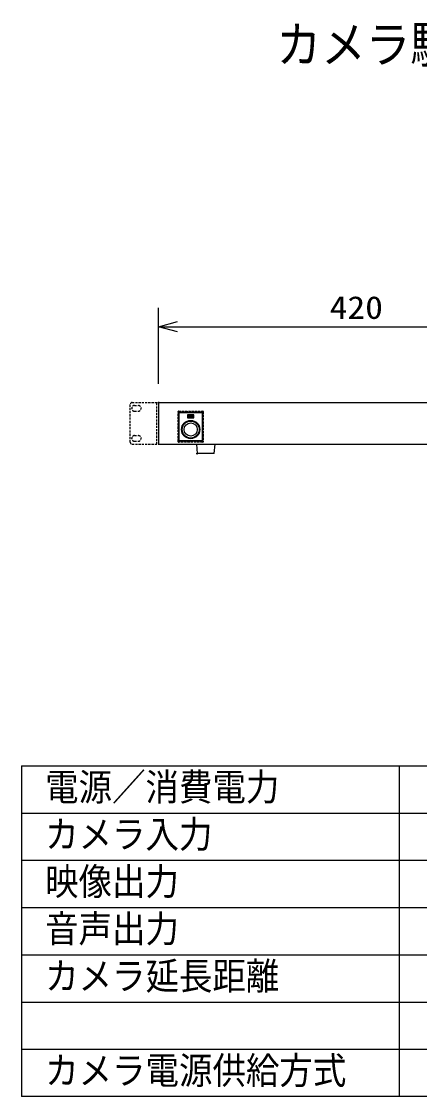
# Model space of a CAD drawing. Units: millimetres, scale not verified. Extents: x -63 to 63, y -57 to 57.
# Drawn here: x -62.5 to -20.4, y -56.5 to 57.3 of the extents above; entities that cross this region are included whole.
import ezdxf
from ezdxf.enums import TextEntityAlignment as Align

# ---------------------------------------------------------------- set-up
doc = ezdxf.new("R2010")
doc.units = ezdxf.units.MM
doc.header["$LTSCALE"] = 0.190236
doc.header["$PDMODE"] = 32
doc.header["$PDSIZE"] = 0.0951
doc.linetypes.add('DASHED1', pattern=[1.8, 1.2, -0.6])
for name, color, linetype in [('0-0_GAIKEI', 1, 'Continuous'), ('0-1_TOUROKU', 3, 'Continuous'), ('0-2_MOJI1', 2, 'Continuous'), ('0-3_WAKU', 1, 'Continuous')]:
    doc.layers.add(name, color=color, linetype=linetype)
doc.styles.add('ＭＳ ゴシック', font='')
doc.styles.get('ＭＳ ゴシック').set_extended_font_data('MS Gothic')

# ---------------------------------------------------------------- blocks, each defined once
blk = doc.blocks.new('_OPEN30')
at = {"layer": '0-2_MOJI1', "color": 7}
blk.add_line((0, 0), (-1, 0), dxfattribs=at)
blk.add_lwpolyline([(-1, 0.26795), (0, 0), (-1, -0.26795)], dxfattribs=at)

msp = doc.modelspace()

# ---------------------------------------------------------------- linework, layer by layer
at = {"layer": '0-0_GAIKEI', "linetype": 'DASHED1'}
for p, q in [((-50.9839, 12.7399), (-50.9839, 16.7399)), ((-50.7839, 16.9399), (-47.9839, 16.9399)), ((-50.5339, 16.6299), (-50.1339, 16.6299)), ((-50.5339, 16.0299), (-50.1339, 16.0299)), ((-48.1839, 12.5399), (-48.1839, 16.9399)), ((-45.9039, 12.7999), (-45.9039, 15.9799)), ((-45.8639, 12.8299), (-45.8639, 15.9499)), ((-45.8539, 16.0299), (-43.3139, 16.0299)), ((-45.8139, 15.9999), (-43.3539, 15.9999)), ((-43.3039, 15.9499), (-43.3039, 12.8299)), ((-43.2639, 15.9799), (-43.2639, 12.7999)), ((-50.7839, 12.5399), (-47.9839, 12.5399)), ((-50.5339, 13.4499), (-50.1339, 13.4499)), ((-50.5339, 12.8499), (-50.1339, 12.8499)), ((-43.3139, 12.7499), (-45.8539, 12.7499)), ((-43.3539, 12.7799), (-45.8139, 12.7799))]:
    msp.add_line(p, q, dxfattribs=at)
at = {"layer": '0-0_GAIKEI', "color": 7}
for p, q in [((-47.9839, 16.9399), (-47.9839, 12.5399)), ((-47.9839, 16.9399), (-5.9839, 16.9399)), ((-47.9839, 12.5399), (-5.9839, 12.5399)), ((-43.9839, 12.5399), (-43.8839, 11.5399)), ((-42.0839, 11.5399), (-41.9839, 12.5399)), ((-42.0839, 11.5399), (-43.8839, 11.5399))]:
    msp.add_line(p, q, dxfattribs=at)
at = {"layer": '0-0_GAIKEI'}
for p, q in [((-45.7839, 15.9399), (-43.3839, 15.9399)), ((-45.8339, 12.8899), (-45.8339, 15.8899)), ((-45.8193, 15.9253), (-45.7793, 15.8853)), ((-45.7939, 12.9299), (-45.7939, 15.8499)), ((-45.7439, 15.8999), (-43.4239, 15.8999)), ((-44.8589, 15.5899), (-44.8589, 15.3899)), ((-43.3485, 15.9253), (-43.3885, 15.8853)), ((-43.3739, 15.8499), (-43.3739, 12.9299)), ((-43.3339, 15.8899), (-43.3339, 12.8899)), ((-45.8193, 12.8545), (-45.7793, 12.8945)), ((-43.3839, 12.8399), (-45.7839, 12.8399)), ((-43.4239, 12.8799), (-45.7439, 12.8799)), ((-43.3885, 12.8945), (-43.3485, 12.8545))]:
    msp.add_line(p, q, dxfattribs=at)
msp.add_lwpolyline([(-44.9239, 15.6499), (-44.9239, 15.3299), (-44.2439, 15.3299), (-44.2439, 15.6499)], close=True, dxfattribs=at)
msp.add_lwpolyline([(-44.8589, 15.5899), (-44.3089, 15.5899), (-44.3089, 15.3899), (-44.8589, 15.3899)], dxfattribs=at)
for radius in [0.97, 0.9, 0.7]:
    msp.add_circle((-44.5839, 14.0899), radius, dxfattribs=at)
at = {"layer": '0-0_GAIKEI', "linetype": 'DASHED1'}
for centre, radius, start, end in [((-50.7839, 16.7399), 0.2, 90, 180), ((-50.5339, 16.3299), 0.3, 90, 270), ((-50.1339, 16.3299), 0.3, 270, 90), ((-50.7839, 12.7399), 0.2, 180, 270), ((-50.5339, 13.1499), 0.3, 90, 270), ((-50.1339, 13.1499), 0.3, 270, 90)]:
    msp.add_arc(centre, radius, start, end, dxfattribs=at)
at = {"layer": '0-0_GAIKEI'}
for centre, start, end in [((-45.8539, 15.9799), 90, 180), ((-45.8139, 15.9499), 90, 180), ((-45.7839, 15.8899), 90, 180), ((-43.3839, 15.8899), 0, 90), ((-43.3539, 15.9499), 0, 90), ((-43.3139, 15.9799), 0, 90), ((-45.7439, 15.8499), 90, 180), ((-43.4239, 15.8499), 0, 90), ((-45.8539, 12.7999), 180, 270), ((-45.8139, 12.8299), 180, 270), ((-45.7839, 12.8899), 180, 270), ((-45.7439, 12.9299), 180, 270), ((-43.4239, 12.9299), 270, 0), ((-43.3839, 12.8899), 270, 0), ((-43.3539, 12.8299), 270, 0), ((-43.3139, 12.7999), 270, 0)]:
    msp.add_arc(centre, 0.05, start, end, dxfattribs=at)
at = {"layer": '0-0_GAIKEI', "color": 7}
msp.add_point((-43.8839, 11.5399), dxfattribs=at)
at = {"layer": '0-1_TOUROKU'}
for p, q in [((-47.9839, 18.9399), (-47.9839, 26.9673)), ((-45.9839, 24.9673), (-7.9839, 24.9673))]:
    msp.add_line(p, q, dxfattribs=at)
at = {"layer": '0-2_MOJI1', "color": 7}
msp.add_point((-47.9839, 16.9399), dxfattribs=at)
at = {"layer": '0-3_WAKU', "color": 4}
for p, q in [((-62.5001, -21.5), (62.5001, -21.5)), ((-62.5001, -21.5), (-62.5001, -56.5001)), ((-22.5, -21.5), (-22.5, -56.5001)), ((62.5001, -56.5001), (-62.5001, -56.5001))]:
    msp.add_line(p, q, dxfattribs=at)
at = {"layer": '0-3_WAKU'}
for p, q in [((-62.5001, -26.5), (62.5001, -26.5)), ((-62.5001, -31.5001), (62.5001, -31.5001)), ((-62.5001, -36.5001), (62.5001, -36.5001)), ((-62.5001, -41.5001), (62.5001, -41.5001)), ((-62.5001, -46.5001), (62.5001, -46.5001)), ((-62.5001, -51.5001), (62.5001, -51.5001))]:
    msp.add_line(p, q, dxfattribs=at)

# ---------------------------------------------------------------- block references
at = {"layer": '0-1_TOUROKU', "xscale": 2, "yscale": 2, "rotation": 180}
msp.add_blockref('_OPEN30', (-47.9839, 24.9673), dxfattribs=at)

# ---------------------------------------------------------------- texts
at = {"layer": '0-1_TOUROKU', "style": 'ＭＳ ゴシック', "width": 1.15}
msp.add_text('420', height=2.406, dxfattribs=at).set_placement((-29.871, 25.0769), align=Align.BOTTOM_LEFT)
at = {"layer": '0-2_MOJI1', "style": 'ＭＳ ゴシック', "width": 0.9}
for s, height, p in [('カメラ駆動ユニット', 3.848, (-35.5001, 51.7599)), ('電源／消費電力', 2.887, (-60.0001, -26.0552)), ('カメラ入力', 2.887, (-60.0001, -31.0552)), ('映像出力', 2.887, (-60.0001, -36.0552)), ('音声出力', 2.887, (-60.0001, -41.0552)), ('カメラ延長距離', 2.887, (-60.0001, -46.0552)), ('カメラ電源供給方式\u3000', 2.887, (-60.0001, -56.0552))]:
    msp.add_text(s, height=height, dxfattribs=at).set_placement(p, align=Align.BOTTOM_LEFT)

doc.saveas('drawing.dxf')
